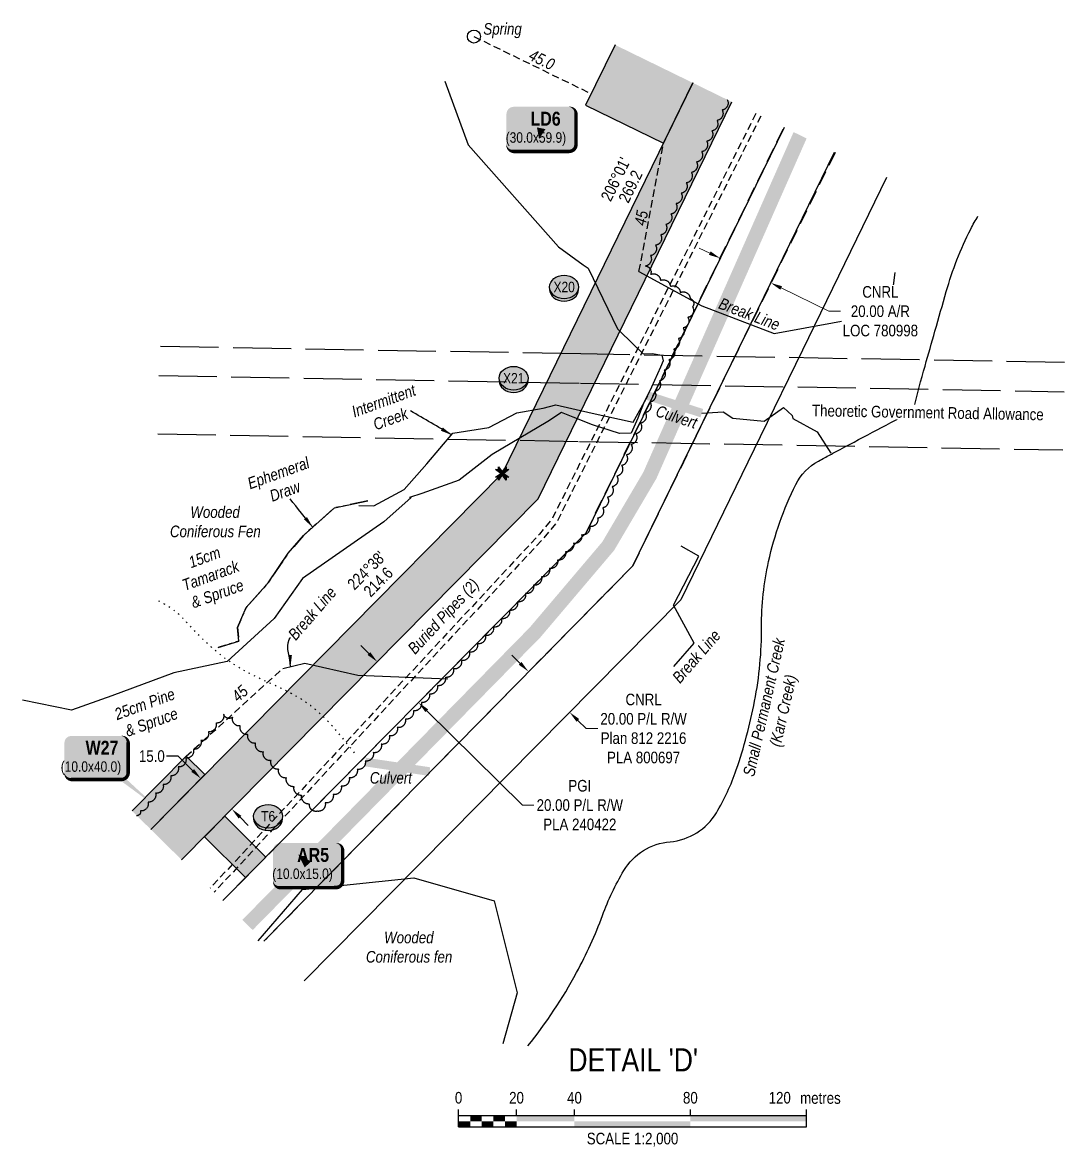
# Model space of a CAD drawing. Extents: x 406232 to 435383, y 6039561 to 6052989.
# Drawn here: x 430633 to 431531, y 6044387 to 6045356 of the extents above; entities that cross this region are included whole.
import ezdxf
from ezdxf.enums import TextEntityAlignment as Align

# ---------------------------------------------------------------- set-up
doc = ezdxf.new("R2010")
doc.units = 0
doc.header["$LTSCALE"] = 5
doc.header["$PDSIZE"] = 0.5
for name, pattern in [('0', [1, 1, 0]), ('foc-ACCESSROAD', [3.75, 2.5, -1.25]), ('foc-TIELINE', [1.875, 1.25, -0.625]), ('foc-TOPO', [1, 0.2, -0.8]), ('foc-TOPO-ephemeral', [6.25, 3.125, -0.625, 0.625, -0.625, 0.625, -0.625]), ('foc-UNSURVEYED', [12.5, 10, -2.5]), ('UG_PIPE', [1.875, 1.25, -0.625])]:
    doc.linetypes.add(name, pattern=pattern)
doc.layers.get('Defpoints').update_dxf_attribs({"color": 9})
for name, color, linetype, lineweight in [('AS-GENERAL', 48, 'Continuous', 18), ('F-AR-T', 190, 'Continuous', 9), ('F-RW-T', 190, 'Continuous', 9), ('T-TIE-T', 201, 'Continuous', 18)]:
    doc.layers.add(name, color=color, linetype=linetype, lineweight=lineweight)
for name, color, linetype in [('AS-PIPE-UG', 44, 'UG_PIPE'), ('AS-PIPE-UG-T', 44, 'Continuous'), ('AS-ROADS', 254, 'Continuous'), ('DETAIL-T', 7, 'Continuous'), ('F-AR', 190, 'foc-ACCESSROAD'), ('F-RW', 190, 'Continuous'), ('L-BD', 7, 'Continuous'), ('L-MON', 1, 'Continuous'), ('L-ROAD-T', 7, 'Continuous'), ('L-USEC', 7, 'foc-UNSURVEYED'), ('P-BUFFER-H 100m', 191, 'Continuous'), ('P-CROSSINGS', 250, 'Continuous'), ('P-PROPOSED', 10, 'Continuous'), ('P-PROPOSED-H', 21, 'Continuous'), ('P-TEMP-BLOCKS', 250, 'Continuous'), ('P-TEMP-H', 41, 'Continuous'), ('P-TEMP_LOG DECK', 46, 'Continuous'), ('P-TEMP_WORKSPACE', 46, 'Continuous'), ('P-TXT', 4, 'Continuous'), ('P-WORKAREA', 113, 'Continuous'), ('P-WORKAREA-H', 111, 'Continuous'), ('T-BUSH', 110, '0'), ('T-BUSH-T', 110, 'Continuous'), ('T-CREEK', 160, 'Continuous'), ('T-DRAW', 143, 'foc-TOPO-ephemeral'), ('T-SLOPE', 48, 'Continuous'), ('T-TIE', 201, 'foc-TIELINE'), ('T-VEGETATION-CHANGE', 104, 'foc-TOPO'), ('T-WATER', 160, 'Continuous'), ('T-WATER-T', 170, 'Continuous'), ('WETLAND', 143, 'Continuous'), ('WETLAND-T', 146, 'Continuous')]:
    doc.layers.add(name, color=color, linetype=linetype)
doc.styles.add('80', font='ARIALN.TTF', dxfattribs={"height": 10})
doc.styles.add('80CG', font='ARIALN.TTF', dxfattribs={"height": 10})
doc.styles.add('80L', font='ARIALN.TTF', dxfattribs={"height": 10})
doc.styles.add('80LS', font='ARIALNI.TTF', dxfattribs={"height": 10})
doc.styles.add('BOLD', font='ARIALNB.TTF')
doc.styles.add('Crossing', font='ARIALN.TTF', dxfattribs={"height": 10})
doc.styles.add('foc-LtypeFont', font='ARIALN.TTF', dxfattribs={"height": 7.349999999999999})
doc.linetypes.add('foc-TOPO-flowdirection-NOLINE', pattern='A,0,[">",foc-LtypeFont,S=0.3,R=0,X=0,Y=-0.945],-20,[">",foc-LtypeFont,S=0.3,R=0,X=0,Y=-0.945],0', length=20)
doc.dimstyles.new('Compass 5 000', dxfattribs={"dimscale": 5, "dimtxt": 9, "dimasz": 2, "dimexe": 0.2, "dimexo": 0.0625, "dimgap": 0.5, "dimtad": 0, "dimtih": 1, "dimtoh": 1, "dimzin": 0, "dimdsep": 46, "dimtxsty": '80CG', "dimcen": 0.1, "dimse1": 1, "dimse2": 1, "dimclrd": 256, "dimclrt": 256, "dimaunit": 1, "dimadec": 4, "dimazin": 0, "dimtfac": 0.06, "dimtofl": 0, "dimtmove": 0, "dimatfit": 1, "dimfxl": 0.2, "dimtolj": 1, "dimtzin": 0, "dimlwd": -1, "dimarcsym": 0})

# ---------------------------------------------------------------- blocks, each defined once
blk = doc.blocks.new('*D574')
at = {"layer": 'Defpoints', "color": 0, "transparency": 16777216}
for p in [(430985.9748869627, 6044852.702265739), (431021.542876373, 6044817.565281069), (430938.503186862, 6044804.648258196)]:
    blk.add_point(p, dxfattribs=at)
at = {"layer": 'F-RW-T', "transparency": 16777216}
for p, q in [((430931.3891472733, 6044811.676091485), (430924.2751076845, 6044818.703924773)), ((430981.1852158606, 6044762.483440237), (431063.6717186198, 6044680.996490002)), ((431063.6717186198, 6044680.996490002), (431073.6717186198, 6044680.996490002))]:
    blk.add_line(p, q, dxfattribs=at)
for points in [[(430932.5604528217, 6044812.86176475), (430930.2178417249, 6044810.49041822), (430938.503186862, 6044804.648258196)], [(430982.356521409, 6044763.669113502), (430980.0139103122, 6044761.297766972), (430974.0711762719, 6044769.511273525)]]:
    blk.add_solid(points, dxfattribs=at)
at = {"layer": 'F-RW-T', "transparency": 16777216, "insert": (431113.2112820577, 6044680.996490002), "char_height": 10, "attachment_point": 5, "style": '80CG', "bg_fill": 3, "box_fill_scale": 1.1, "bg_fill_color": 256, "bg_fill_true_color": 13158600, "bg_fill_transparency": 0}
blk.add_mtext('\\A1;PGI\\P20.00 P/L R/W\\PPLA 240422', dxfattribs=at)
blk = doc.blocks.new('*D573')
at = {"layer": 'Defpoints', "color": 0, "transparency": 16777216}
for p in [(431075.7950012917, 6044803.238936667), (431111.3503604392, 6044768.114695778), (431104.4408834036, 6044761.120411167)]:
    blk.add_point(p, dxfattribs=at)
at = {"layer": 'F-RW-T', "transparency": 16777216}
for p, q in [((431061.7714579999, 6044803.27245835), (431054.6573917451, 6044810.300264645)), ((431111.5549496589, 6044754.092604872), (431118.6690159142, 6044747.064798577)), ((431118.6690159142, 6044747.064798577), (431128.6690159147, 6044747.064798577))]:
    blk.add_line(p, q, dxfattribs=at)
for points in [[(431062.9427590491, 6044804.458136059), (431060.6001569508, 6044802.086780641), (431068.8855242552, 6044796.244652055)], [(431112.7262507081, 6044755.278282581), (431110.3836486097, 6044752.906927163), (431104.4408834036, 6044761.120411167)]]:
    blk.add_solid(points, dxfattribs=at)
at = {"layer": 'F-RW-T', "transparency": 16777216, "insert": (431168.2085793526, 6044747.064798577), "char_height": 10, "attachment_point": 5, "style": '80CG', "bg_fill": 3, "box_fill_scale": 1.1, "bg_fill_color": 256, "bg_fill_true_color": 13158600, "bg_fill_transparency": 0}
blk.add_mtext('\\A1;CNRL\\P20.00 P/L R/W\\PPlan 812 2216\\PPLA 800697', dxfattribs=at)
blk = doc.blocks.new('*D575')
at = {"layer": 'Defpoints', "color": 0, "transparency": 16777216}
for p in [(430786.4008049648, 6044703.939371939), (430774.4203144503, 6044691.806813184), (430801.0913376175, 6044665.470081871)]:
    blk.add_point(p, dxfattribs=at)
at = {"layer": 'P-TXT', "transparency": 16777216}
for p, q in [((430766.8475769432, 6044723.247521816), (430756.8475769437, 6044723.247521817)), ((430779.2852851665, 6044710.965706546), (430766.8475769432, 6044723.247521816)), ((430820.1873479299, 6044670.57630602), (430827.3028677278, 6044663.549971413))]:
    blk.add_line(p, q, dxfattribs=at)
for points in [[(430780.4563409341, 6044712.151626512), (430778.1142293983, 6044709.779786579), (430786.4008049648, 6044703.939371939)], [(430821.3584036976, 6044671.762225986), (430819.0162921618, 6044669.390386053), (430813.0718281316, 6044677.602640627)]]:
    blk.add_solid(points, dxfattribs=at)
at = {"layer": 'P-TXT', "transparency": 16777216, "insert": (430744.0951894945, 6044723.247521817), "char_height": 10, "attachment_point": 5, "style": '80CG'}
blk.add_mtext('\\A1;15.0', dxfattribs=at)
blk = doc.blocks.new('TEMP')
h = blk.add_hatch(color=255)
h.dxf.hatch_style = 1
h.paths.add_polyline_path([(-5.274161e-10, 0.2514284397220763), (-0.6656854269836912, 1.152061669657268), (-0.6656854269836914, 0.6656854303339061), (-1.152061663105632, 0.6656854303339061), (-0.2514284404497629, 5.273253e-10), (-1.152061661774314, -0.665685419564579), (-0.6656854224511335, -0.6656854195645793), (-0.6656854224511335, -1.152061655686338), (-5.273251e-10, -0.2514284436956587), (0.6656854183820542, -1.152061663420681), (0.6656854183820542, -0.6656854208922597), (1.152061656810019, -0.6656854053035205), (0.2514284429676993, 5.273253e-10), (1.152061671303363, 0.6656854258011663), (0.6656854287749412, 0.6656854258011663), (0.6656854131859291, 1.15206166422904)])
h.paths.add_polyline_path([(0.5656854229146121, 0.8485281473411305), (0.5656854319800914, 0.5656854258011663), (0.8485281444547581, 0.5656854258011663), (0.0831890339399251, 0), (0.8485281399220186, -0.5656854150320215), (0.5656854183820542, -0.5656854240973189), (0.5656854183820542, -0.8485281365719859), (0, -0.08318903609469999), (-0.5656854224511337, -0.8485281320390644), (-0.5656854224511337, -0.5656854195645792), (-0.8485281349258001, -0.5656854195645794), (-0.0831890328488955, 0), (-0.8485281394583584, 0.5656854303339058), (-0.5656854269836913, 0.5656854303339061), (-0.5656854269836913, 0.8485281428085727), (0, 0.0831890306941206)], flags=16)
h = blk.add_hatch(color=1)
h.dxf.hatch_style = 1
h.paths.add_polyline_path([(0, 0.0831890306941205), (-0.5656854269836911, 0.8485281428085727), (-0.5656854269836912, 0.5656854303339061), (-0.8485281394583578, 0.5656854303339061), (-0.0831890328488953, -1e-16), (-0.8485281349258001, -0.5656854195645793), (-0.5656854224511337, -0.5656854195645793), (-0.5656854224511337, -0.848528132039064), (0, -0.08318903609469999), (0.5656854183820542, -0.8485281365719856), (0.5656854183820542, -0.5656854240973191), (0.8485281399220184, -0.5656854150320213), (0.0831890339399251, -1e-16), (0.8485281444547581, 0.5656854258011663), (0.5656854319800914, 0.5656854258011663), (0.5656854229146121, 0.8485281473411308)])
at = {"color": 1}
for p, q in [((-0.0831890328488953, 0), (0.0831890339399252, 0)), ((0, 0.0831890306941205), (0, -0.08318903609469999))]:
    blk.add_line(p, q, dxfattribs=at)
at = {"color": 255, "flags": 128}
blk.add_lwpolyline([(-0.251428440449763, 5.27325e-10), (-1.152061663105632, 0.6656854303339061), (-0.6656854269836914, 0.6656854303339061), (-0.6656854269836914, 1.152061669657268), (-5.274159999999999e-10, 0.2514284397220763), (0.6656854131859291, 1.15206166422904), (0.6656854287749412, 0.6656854258011663), (1.152061671303363, 0.6656854258011663), (0.2514284429676991, 5.27325e-10), (1.152061656810019, -0.6656854053035204), (0.6656854183820542, -0.6656854208922596), (0.6656854183820542, -1.152061663420681), (-5.27325e-10, -0.2514284436956586), (-0.6656854224511335, -1.152061655686338), (-0.6656854224511335, -0.6656854195645793), (-1.152061661774314, -0.6656854195645793)], close=True, dxfattribs=at)
at = {"color": 1, "flags": 128}
blk.add_lwpolyline([(-0.0831890328488953, 0), (-0.8485281394583578, 0.5656854303339061), (-0.5656854269836913, 0.5656854303339061), (-0.5656854269836913, 0.8485281428085727), (0, 0.0831890306941205), (0.5656854229146121, 0.8485281473411305), (0.5656854319800914, 0.5656854258011663), (0.8485281444547581, 0.5656854258011663), (0.0831890339399252, 0), (0.8485281399220184, -0.5656854150320214), (0.5656854183820542, -0.5656854240973189), (0.5656854183820542, -0.8485281365719856), (0, -0.08318903609469999), (-0.5656854224511335, -0.848528132039064), (-0.5656854224511335, -0.5656854195645792), (-0.8485281349258001, -0.5656854195645792)], close=True, dxfattribs=at)
blk = doc.blocks.new('*D576')
at = {"layer": 'Defpoints', "color": 0, "transparency": 16777216}
for p in [(431249.5448304645, 6045184.004450556), (431293.19040319, 6045162.719800327), (431277.9224241413, 6045131.41180688)]:
    blk.add_point(p, dxfattribs=at)
at = {"layer": 'F-AR-T', "transparency": 16777216}
for p, q in [((431225.2886904327, 6045157.079716414), (431216.300529449, 6045161.462975719)), ((431286.910585125, 6045127.028547575), (431328.1360497777, 6045106.924112212)), ((431328.1360497777, 6045106.924112212), (431338.1360497773, 6045106.924112212))]:
    blk.add_line(p, q, dxfattribs=at)
for points in [[(431226.0192336498, 6045158.577743245), (431224.5581472151, 6045155.581689583), (431234.2768514163, 6045152.69645711)], [(431287.6411283421, 6045128.526574406), (431286.1800419074, 6045125.530520744), (431277.9224241413, 6045131.41180688)]]:
    blk.add_solid(points, dxfattribs=at)
at = {"layer": 'F-AR-T', "transparency": 16777216, "insert": (431372.4505108963, 6045106.924112211), "char_height": 10, "attachment_point": 5, "style": '80CG', "bg_fill": 3, "box_fill_scale": 1.1, "bg_fill_color": 256, "bg_fill_true_color": 13158600, "bg_fill_transparency": 0}
blk.add_mtext('\\A1;CNRL\\P20.00 A/R\\PLOC 780998', dxfattribs=at)
blk = doc.blocks.new('*U379')
at = {"color": 0}
for p, q in [((-150.0000000000342, 0), (-150.0000000000342, 15.00000000000273)), ((-150.0000000000342, 10.00000000000182), (150.2392182250246, 10.00000000000159)), ((-100.0000000000232, 10.00000000000182), (-100.0000000000232, 15.00000000000273)), ((-50.00000000001134, 10.00000000000182), (-50.00000000001134, 15.00000000000273)), ((50.00000000001134, 10.00000000000182), (50.00000000001134, 15.00000000000273)), ((150.2392182250246, -2.274e-13), (150.2392182250246, 15.0000000000025)), ((-150.0000000000342, 0), (150.2392182250246, -2.274e-13))]:
    blk.add_line(p, q, dxfattribs=at)
for points in [[(-140.0000000000342, 10.00000000000091), (-130.0000000000232, 10.00000000000091), (-140.0000000000342, 5), (-130.0000000000232, 5)], [(-120.0000000000342, 10.00000000000091), (-110.0000000000233, 10.00000000000091), (-120.0000000000342, 5), (-110.0000000000233, 5)], [(-100.0000000000232, 10.00000000000182), (-50.00000000001134, 10.00000000000182), (-100.0000000000232, 5.000000000000909), (-50.00000000001134, 5.000000000000909)], [(50.00000000001134, 10.00000000000182), (150.2392182250246, 10.00000000000159), (50.00000000001134, 5.000000000000909), (150.2392182250246, 5.000000000000682)], [(-150.0000000000342, 5.000000000000909), (-140.0000000000233, 5.000000000000909), (-150.0000000000342, 0), (-140.0000000000233, 0)], [(-130.0000000000342, 5.000000000000909), (-120.0000000000233, 5.000000000000909), (-130.0000000000342, 0), (-120.0000000000233, 0)], [(-110.0000000000342, 5.000000000000909), (-100.0000000000232, 5.000000000000909), (-110.0000000000342, 0), (-100.0000000000232, 0)], [(-50.00000000001134, 5.000000000000909), (50.00000000001134, 5.000000000000909), (-50.00000000001134, 0), (50.00000000001134, 0)]]:
    blk.add_solid(points, dxfattribs=at)
at = {"color": 0, "style": '80'}
blk.add_text('metres', height=10.00000000000227, dxfattribs=at).set_placement((162.2392182250246, 20.0000000000025), align=Align.CENTER)
for s, insert, char_height, attachment_point in [('0', (-150.0000000000342, 30.21145975443656), 10, 2), ('20', (-100.0000000000232, 30.21145975443656), 10, 2), ('40', (-50.00000000001134, 30.21145975443656), 10, 2), ('80', (50.00000000001134, 30.21145975443656), 10, 2), ('120', (136.6959500629242, 30.21828103683765), 10, 3), ('SCALE 1:2,000', (0.1196091124951968, -5.000000000000114), 10.00000000000227, 2)]:
    blk.add_mtext(s, dxfattribs=dict(at, insert=insert, char_height=char_height, attachment_point=attachment_point))
blk = doc.blocks.new('*U536')
h = blk.add_hatch(color=191)
edge = h.paths.add_edge_path()
edge.add_line((-23.99999999999998, -20), (23.99999999999998, -20))
edge.add_arc((23.99999999999998, -14), 6, 270, 360)
edge.add_line((29.99999999999998, -14), (29.99999999999998, 12.5))
edge.add_arc((23.99999999999998, 12.5), 6, 0, 90)
edge.add_line((23.99999999999998, 18.5), (-23.99999999999998, 18.5))
edge.add_arc((-23.99999999999998, 12.5), 6, 90, 180)
edge.add_line((-29.99999999999998, 12.5), (-29.99999999999998, -14))
edge.add_arc((-23.99999999999998, -14), 6, 180, 270)
at = {"color": 250, "flags": 128}
blk.add_lwpolyline([(-23.99999999999998, -20, 3, 3, 0), (23.99999999999998, -20, 3, 3, 0.414213562373095), (29.99999999999998, -14, 3, 3, 0), (29.99999999999998, 12.5, 3, 0, 0.414213562373095), (23.99999999999998, 18.5, 0, 0, 0), (-23.99999999999998, 18.5, 0, 0, 0.414213562373095), (-29.99999999999998, 12.5, 0, 0, 0), (-29.99999999999998, -14, 0, 3, 0.414213562373095)], format="xyseb", close=True, dxfattribs=at)
at = {"flags": 128}
blk.add_lwpolyline([(-1.823643139789645, -9.321823147939796, 0, 7.5, 0), (-3.398394867633905e-15, 0, 0, 0, 0)], format="xyseb", dxfattribs=at)
at = {"color": 250}
for tag, p, height, style in [('TEMP_AREA_W1_001', (-9.212824010914055, 2.244292974654144), 12, 'BOLD'), ('ENTER_TEXT_001', (-30.65893587994544, -12.47010782646594), 9, '80')]:
    blk.add_attdef(tag, p, '', height=height, dxfattribs=dict(at, style=style))
blk = doc.blocks.new('xing2')
h = blk.add_hatch(color=50)
h.dxf.hatch_style = 1
edge = h.paths.add_edge_path()
edge.add_ellipse((0, 0), major_axis=(-12.5, 0), ratio=0.8162973455633619, start_angle=0, end_angle=360)
h = blk.add_hatch(color=250)
h.dxf.hatch_style = 1
edge = h.paths.add_edge_path()
edge.add_ellipse((0, -2.047489049626165), major_axis=(-12.5, 0), ratio=0.8162973455633619, start_angle=0, end_angle=180)
edge.add_line((12.5, -2.047489049626165), (12.5, 0))
edge.add_ellipse((0, 0), major_axis=(-12.5, 0), ratio=0.8162973455633619, start_angle=0, end_angle=180, ccw=False)
edge.add_line((-12.5, 0), (-12.5, -2.047489049626165))
at = {"color": 250}
blk.add_ellipse((0, 0), major_axis=(-12.5, 0), ratio=0.8162973455633619, dxfattribs=at)
blk.add_ellipse((0, -2.047489049626165), major_axis=(-12.5, 0), ratio=0.8162973455633619, start_param=0, end_param=3.141592653589793, dxfattribs=at)
at = {"color": 250, "style": 'Crossing'}
blk.add_attdef('CROSSING', text='', height=9, dxfattribs=at).set_placement((0.08916442567715421, 0.0199513138486509), align=Align.MIDDLE_CENTER)
at = {"color": 250, "style": 'Crossing', "flags": 1}
for tag, p in [('OWNER', (0.08916442567715421, -12.49201765665748)), ('DESCRIPTION', (0.08916442567715421, -25.770021277247)), ('LOCATION', (0.08916442567715421, -39.30337514164421)), ('DWG_REF', (0.08916442567715421, -52.83672900604233))]:
    blk.add_attdef(tag, text='', height=9, dxfattribs=at).set_placement(p, align=Align.MIDDLE_CENTER)
blk = doc.blocks.new('xing3')
h = blk.add_hatch(color=250)
h.dxf.hatch_style = 1
edge = h.paths.add_edge_path()
edge.add_ellipse((0, -2.047489049626165), major_axis=(-12.5, 0), ratio=0.8162973455633619, start_angle=0, end_angle=180)
edge.add_line((12.5, -2.047489049626165), (12.5, 0))
edge.add_ellipse((0, 0), major_axis=(-12.5, 0), ratio=0.8162973455633619, start_angle=0, end_angle=180, ccw=False)
edge.add_line((-12.5, 0), (-12.5, -2.047489049626165))
at = {"layer": 'P-BUFFER-H 100m'}
h = blk.add_hatch(color=256, dxfattribs=at)
h.dxf.hatch_style = 1
edge = h.paths.add_edge_path()
edge.add_ellipse((0, 0), major_axis=(-12.5, 0), ratio=0.8162973455633619, start_angle=0, end_angle=360)
at = {"color": 250}
blk.add_ellipse((0, 0), major_axis=(-12.5, 0), ratio=0.8162973455633619, dxfattribs=at)
blk.add_ellipse((0, -2.047489049626165), major_axis=(-12.5, 0), ratio=0.8162973455633619, start_param=0, end_param=3.141592653589793, dxfattribs=at)
at = {"color": 250, "style": 'Crossing'}
blk.add_attdef('CROSSING', text='', height=9, dxfattribs=at).set_placement((0.08916442567715421, 0.0199513138486509), align=Align.MIDDLE_CENTER)
at = {"color": 250, "style": 'Crossing', "flags": 1}
for tag, p in [('OWNER', (0.08916442567715421, -12.49201765665748)), ('DESCRIPTION', (0.08916442567715421, -25.770021277247)), ('LOCATION', (0.08916442567715421, -39.30337514164421)), ('DWG_REF', (0.08916442567715421, -52.83672900604233))]:
    blk.add_attdef(tag, text='', height=9, dxfattribs=at).set_placement(p, align=Align.MIDDLE_CENTER)
blk = doc.blocks.new('*U607')
h = blk.add_hatch(color=111)
edge = h.paths.add_edge_path()
edge.add_line((-23.99999999999998, -20), (23.99999999999998, -20))
edge.add_arc((23.99999999999998, -14), 6, 270, 360)
edge.add_line((29.99999999999998, -14), (29.99999999999998, 12.5))
edge.add_arc((23.99999999999998, 12.5), 6, 0, 90)
edge.add_line((23.99999999999998, 18.5), (-23.99999999999998, 18.5))
edge.add_arc((-23.99999999999998, 12.5), 6, 90, 180)
edge.add_line((-29.99999999999998, 12.5), (-29.99999999999998, -14))
edge.add_arc((-23.99999999999998, -14), 6, 180, 270)
at = {"color": 250, "flags": 128}
blk.add_lwpolyline([(-23.99999999999998, -20, 3, 3, 0), (23.99999999999998, -20, 3, 3, 0.414213562373095), (29.99999999999998, -14, 3, 3, 0), (29.99999999999998, 12.5, 3, 0, 0.414213562373095), (23.99999999999998, 18.5, 0, 0, 0), (-23.99999999999998, 18.5, 0, 0, 0.414213562373095), (-29.99999999999998, 12.5, 0, 0, 0), (-29.99999999999998, -14, 0, 3, 0.414213562373095)], format="xyseb", close=True, dxfattribs=at)
at = {"flags": 128}
blk.add_lwpolyline([(-8.377104124912258, 8.773261924962128, 0, 7.5, 0), (-3.398394867633904e-15, -1.97215226305253e-31, 0, 0, 0)], format="xyseb", dxfattribs=at)
at = {"color": 250}
for tag, p, height, style in [('TEMP_AREA_W1_001', (-9.212824010914055, 2.244292974654144), 12, 'BOLD'), ('ENTER_TEXT_001', (-30.65893587994544, -12.47010782646594), 9, '80')]:
    blk.add_attdef(tag, p, '', height=height, dxfattribs=dict(at, style=style))
blk = doc.blocks.new('*U1028')
h = blk.add_hatch(color=191)
edge = h.paths.add_edge_path()
edge.add_line((-21.49999999999998, -19.14915521729633), (21.49999999999998, -19.14915521729633))
edge.add_arc((21.49999999999998, -13.14915521729633), 6, 270, 360)
edge.add_line((27.49999999999998, -13.14915521729633), (27.49999999999998, 12.5))
edge.add_arc((21.49999999999998, 12.5), 6, 0, 90)
edge.add_line((21.49999999999998, 18.5), (-21.49999999999998, 18.5))
edge.add_arc((-21.49999999999998, 12.5), 6, 90, 180)
edge.add_line((-27.49999999999998, 12.5), (-27.49999999999998, -13.14915521729633))
edge.add_arc((-21.49999999999998, -13.14915521729633), 6, 180, 270)
at = {"color": 250, "flags": 128}
blk.add_lwpolyline([(-21.49999999999998, -19.14915521729633, 3, 3, 0), (21.49999999999998, -19.14915521729633, 3, 3, 0.414213562373095), (27.49999999999998, -13.14915521729633, 3, 3, 0), (27.49999999999998, 12.5, 3, 0, 0.414213562373095), (21.49999999999998, 18.5, 0, 0, 0), (-21.49999999999998, 18.5, 0, 0, 0.414213562373095), (-27.49999999999998, 12.5, 0, 0, 0), (-27.49999999999998, -13.14915521729633, 0, 3, 0.414213562373095)], format="xyseb", close=True, dxfattribs=at)
at = {"flags": 128}
blk.add_lwpolyline([(52.29815469492784, -43.20008055797814, 0, 7.5, 0), (-3.398394867633905e-15, 0, 0, 0, 0)], format="xyseb", dxfattribs=at)
at = {"color": 250}
for tag, p, height, style in [('TEMP_AREA_W1_001', (-9.212824010914055, 2.244292974654144), 12, 'BOLD'), ('ENTER_TEXT_001', (-30.65893587994544, -12.47010782646594), 9, '80')]:
    blk.add_attdef(tag, p, '', height=height, dxfattribs=dict(at, style=style))

msp = doc.modelspace()

# ---------------------------------------------------------------- hatches: boundary and pattern name
at = {"layer": 'P-PROPOSED-H'}
h = msp.add_hatch(color=256, dxfattribs=at)
h.dxf.hatch_style = 1
h.paths.add_polyline_path([(430743.1409069101, 6044660.130376413), (430769.8119300818, 6044633.793645135), (431077.3103177004, 6044945.195106665), (431244.448226224, 6045287.461631209), (431210.7667188119, 6045303.90921314), (431046.3238521199, 6044967.161619696)])
at = {"layer": 'P-TEMP-H'}
h = msp.add_hatch(color=256, dxfattribs=at)
h.dxf.hatch_style = 1
h.paths.add_polyline_path([(431210.7667188112, 6045303.909213119), (431143.6282473739, 6045336.694726433), (431118.184494325, 6045284.590778222), (431185.3229657636, 6045251.80526493)])
h = msp.add_hatch(color=256, dxfattribs=at)
h.dxf.hatch_style = 1
h.paths.add_polyline_path([(430727.0938978855, 6044675.976253901), (430743.1409069136, 6044660.130376443), (430789.7560873851, 6044707.337242905), (430773.7090783569, 6044723.183120373)])
at = {"layer": 'P-WORKAREA-H'}
h = msp.add_hatch(color=256, dxfattribs=at)
h.dxf.hatch_style = 1
h.paths.add_polyline_path([(430806.9432251911, 6044671.396247407), (430842.5044485361, 6044636.280744733), (430824.9466276648, 6044618.500062663), (430789.3854043166, 6044653.615565242)])

# ---------------------------------------------------------------- linework, layer by layer
at = {"layer": 'AS-GENERAL', "const_width": 7.49999999999995, "flags": 128}
for points in [[(431218.4987728445, 6045019.070362478), (431172.0205652114, 6045034.040470685)], [(430928.2380652113, 6044718.192970715), (430983.6030652077, 6044709.962970654)]]:
    msp.add_lwpolyline(points, dxfattribs=at)
at = {"layer": 'AS-PIPE-UG', "flags": 128}
for points in [[(431265.0511936705, 6045277.400650503), (431102.6755652091, 6044954.665470681), (431089.2305652091, 6044927.680470625), (431078.3605652092, 6044914.632970668), (430794.4567596783, 6044609.457711301)], [(431269.3883075674, 6045275.28272168), (431106.9244173432, 6044952.372114218), (431093.1430868833, 6044924.712076801), (431081.6670580822, 6044910.937147121), (430797.9721236752, 6044605.986408483)]]:
    msp.add_lwpolyline(points, dxfattribs=at)
at = {"layer": 'AS-ROADS', "const_width": 12.49424649999993, "flags": 128}
msp.add_lwpolyline([(430826.6277882814, 6044577.68991106), (431074.595565206, 6044829.967970518), (431137.7080652026, 6044904.367970665), (431173.6355652027, 6044965.410470611), (431302.9605652009, 6045258.177970631), (431303.2397983771, 6045258.752132312)], dxfattribs=at)
at = {"layer": 'F-AR'}
for points in [[(430805.3731534235, 6044598.678142508), (431118.6254414498, 6044915.906538649), (431118.6254414498, 6044915.906538649), (431289.3567248443, 6045265.531608824)], [(431333.5357840508, 6045243.957791265), (431250.0862770478, 6045074.331959703), (431213.6230720127, 6044999.565839591), (431158.8872857874, 6044887.350505351), (430840.7888941355, 6044563.706299021)]]:
    msp.add_lwpolyline(points, dxfattribs=at)
at = {"layer": 'F-RW'}
for points in [[(430769.8119301067, 6044633.793645107), (431077.3103176946, 6044945.195106653), (431244.4482262339, 6045287.461631203)], [(431289.3567248443, 6045265.531608824), (431118.6254414498, 6044915.906538649), (430805.3731534235, 6044598.678142508)], [(430840.7888941364, 6044563.706299019), (431158.8872857874, 6044887.350505351), (431213.6230720127, 6044999.565839591), (431250.0862770478, 6045074.331959703), (431332.9477869729, 6045244.244926013)], [(431377.8610593082, 6045222.312572497), (431305.2164009167, 6045073.34924484), (431268.7535685463, 6044998.583451355), (431200.2203548725, 6044858.075488669), (430875.5303901411, 6044529.400249387)]]:
    msp.add_lwpolyline(points, dxfattribs=at)
at = {"layer": 'L-USEC'}
for p, q in [((431114.1411556221, 6045070.137849334), (430750.5637338803, 6045076.617692008)), ((431531.2819752608, 6045062.704220667), (431114.1411556221, 6045070.137849334)), ((430750.1158693337, 6045051.488465189), (431113.743847437, 6045045.008549122)), ((431113.7439679889, 6045045.008546916), (431530.8341063893, 6045037.574924774)), ((430749.220084724, 6045001.226896516), (431112.8481771863, 6044994.746978408)), ((431112.8481771863, 6044994.746978408), (431529.9383155933, 6044987.313356265))]:
    msp.add_line(p, q, dxfattribs=at)
at = {"layer": 'P-TEMP_LOG DECK', "flags": 128}
msp.add_lwpolyline([(431143.6282473737, 6045336.694726434), (431118.184494325, 6045284.590778222), (431185.3229657636, 6045251.80526493), (431210.7667188113, 6045303.909213119)], dxfattribs=at)
at = {"layer": 'P-TEMP_WORKSPACE', "flags": 128}
msp.add_lwpolyline([(430743.1409069148, 6044660.130376444), (430789.7560873851, 6044707.337242905), (430773.7090783569, 6044723.183120373), (430727.0938978854, 6044675.9762539)], dxfattribs=at)
at = {"layer": 'P-WORKAREA', "flags": 128}
msp.add_lwpolyline([(430806.9432251911, 6044671.396247407), (430842.5044485361, 6044636.280744733), (430824.9466276648, 6044618.500062663), (430789.3854043166, 6044653.615565242)], close=True, dxfattribs=at)
at = {"layer": 'T-BUSH', "flags": 128}
msp.add_lwpolyline([(431240.3960945375, 6045289.450556078, -0.52056705), (431235.9827459583, 6045280.482216734, -0.52056705), (431231.5693973755, 6045271.51387736, -0.52056705), (431227.1560487963, 6045262.545537986, -0.52056705), (431222.7427002135, 6045253.577198612, -0.52056705), (431218.3293516324, 6045244.608859208, -0.52056705), (431213.9160030533, 6045235.640519835, -0.52056705), (431209.5026544704, 6045226.672180461, -0.52056705), (431205.0893058912, 6045217.703841116, -0.52056705), (431200.6759573083, 6045208.735501743, -0.52056705), (431196.2626087292, 6045199.767162369, -0.52056705), (431191.8492601463, 6045190.798822965, -0.52056705), (431187.4359115653, 6045181.830483591, -0.52056705), (431183.0225629861, 6045172.862144218, -0.52056705), (431178.6092144033, 6045163.893804873, -0.52056705), (431174.1958658241, 6045154.925465499, -0.52056705), (431169.7825172412, 6045145.957126125, -0.52056705), (431174.2634735095, 6045138.777628832, -0.52056705), (431182.8006329142, 6045133.579007301, -0.52056705), (431191.3377923206, 6045128.380385742, -0.52056705), (431199.8749517252, 6045123.181764152, -0.52056705), (431208.412111128, 6045117.983142592, -0.52056705), (431210.5031500342, 6045110.778492364, -0.52056705), (431206.4234833489, 6045101.653522445, -0.52056705), (431202.3438166635, 6045092.528552467, -0.52056705), (431198.2641499783, 6045083.403582549, -0.52056705), (431194.184483293, 6045074.278612571, -0.52056705), (431190.1048166077, 6045065.153642652, -0.52056705), (431186.0251499224, 6045056.028672674, -0.52056705), (431181.9454832371, 6045046.903702755, -0.52056705), (431177.8658165518, 6045037.778732806, -0.52056705), (431173.7861498665, 6045028.653762829, -0.52056705), (431169.7064831812, 6045019.528792909, -0.52056705), (431165.626816496, 6045010.403822931, -0.52056705), (431161.5471498106, 6045001.278853012, -0.52056705), (431157.4674831253, 6044992.153883034, -0.52056705), (431153.3878164401, 6044983.028913115, -0.52056705), (431149.3081497548, 6044973.903943138, -0.52056705), (431145.2284830695, 6044964.778973219, -0.52056705), (431141.1488163842, 6044955.654003241, -0.52056705), (431137.0691496989, 6044946.529033292, -0.52056705), (431132.9894830136, 6044937.404063373, -0.52056705), (431128.5904927216, 6044928.493778327, -0.52056705), (431121.6800386806, 6044921.271979287, -0.52056705), (431114.7695846431, 6044914.050180218, -0.52056705), (431107.859130602, 6044906.82838112, -0.52056705), (431100.9486765628, 6044899.60658208, -0.52056705), (431094.0382225254, 6044892.384783011, -0.52056705), (431087.1277684844, 6044885.162983913, -0.52056705), (431080.2173144469, 6044877.941184873, -0.52056705), (431073.3068604059, 6044870.719385775, -0.52056705), (431066.3964063685, 6044863.497586705, -0.52056705), (431059.4859523274, 6044856.275787666, -0.52056705), (431052.5754982881, 6044849.053988568, -0.52056705), (431045.6650442508, 6044841.832189498, -0.52056705), (431038.7545902097, 6044834.610390458, -0.52056705), (431031.8441361723, 6044827.38859136, -0.52056705), (431024.9336821312, 6044820.16679232, -0.52056705), (431018.0232280938, 6044812.944993251, -0.52056705), (431011.1127740528, 6044805.723194152, -0.52056705), (431004.2023200135, 6044798.501395113, -0.52056705), (430997.2918659761, 6044791.279596044, -0.52056705), (430990.381411935, 6044784.057796945, -0.52056705), (430983.4709578977, 6044776.835997906, -0.52056705), (430976.5605038566, 6044769.614198836, -0.52056705), (430969.6500498192, 6044762.392399738, -0.52056705), (430962.7395957781, 6044755.170600698, -0.52056705), (430955.8291417389, 6044747.9488016, -0.52056705), (430948.9186876997, 6044740.72700253, -0.52056705), (430942.0082336604, 6044733.505203491, -0.52056705), (430935.097779623, 6044726.283404392, -0.52056705), (430928.1873255819, 6044719.061605323, -0.52056705), (430921.2768715445, 6044711.839806284, -0.52056705), (430914.3664175035, 6044704.618007185, -0.52056705), (430907.4559634661, 6044697.396208146, -0.52056705), (430900.545509425, 6044690.174409077, -0.52056705), (430893.6350553858, 6044682.952609978, -0.52056705), (430886.7246013483, 6044675.730810938, -0.52056705), (430880.068318949, 6044682.014746687, -0.52056705), (430873.4344837512, 6044689.491442945, -0.52056705), (430866.8006485518, 6044696.968139232, -0.52056705), (430860.1668133523, 6044704.444835548, -0.52056705), (430853.5329781527, 6044711.921531806, -0.52056705), (430846.8991429532, 6044719.398228093, -0.52056705), (430840.2653077537, 6044726.874924409, -0.52056705), (430833.6314725524, 6044734.351620687, -0.52056705), (430826.9976373528, 6044741.828316954, -0.52056705), (430820.3638021533, 6044749.30501327, -0.52056705), (430813.7299669538, 6044756.781709557, -0.52056705), (430805.9814859497, 6044759.431995365, -0.52056705), (430799.4647032365, 6044751.85305748, -0.52056705), (430792.9479205234, 6044744.274119568, -0.52056705), (430786.4311378121, 6044736.695181625, -0.52056705), (430779.9143550989, 6044729.116243741, -0.52056705), (430773.3975723857, 6044721.537305799, -0.52056705), (430766.8807896725, 6044713.958367915, -0.52056705), (430760.3640069594, 6044706.379429973, -0.52056705), (430753.8472242444, 6044698.800492088, -0.52056705), (430747.3304415313, 6044691.221554146, -0.52056705), (430740.8136588181, 6044683.642616262, -0.52056705), (430734.2968761049, 6044676.06367832, -0.52056705), (430730.7251842024, 6044671.90984472, -0.52056705)], format="xyb", dxfattribs=at)
at = {"layer": 'T-CREEK', "flags": 128}
msp.add_lwpolyline([(431068.4683660975, 6044473.40111492, 0.04396091870254107), (431110.47358976, 6044536.594067773, 0.03700003899698306), (431132.7985832838, 6044585.945947225, -0.04692400122295812), (431151.1848425528, 6044624.536071177, -0.2417180536118103), (431191.0819086567, 6044649.441205801, 0.2417613308021814), (431230.9706018531, 6044674.345634283, 0.05204249034463052), (431248.1680045709, 6044711.426461921, 0.03464166595421333), (431263.9903965025, 6044770.663780584, 0.04916259408146853), (431269.9944639881, 6044834.686466944, -0.05581180851100764), (431276.0348501313, 6044891.04584558, -0.06071347367792534), (431299.5570636758, 6044957.636507191, -0.1557350679457061), (431319.1125132117, 6044977.810890979, -4.221252686629603e-05), (431324.2626788349, 6044980.570529988, -2.262875099665492e-05), (431333.870717178, 6044985.717250162, -0.002863628942225229), (431397.3832837747, 6045019.26853263, 0.06187416511910793), (431400.1302052168, 6045021.163427432, 0.1513702890757985), (431401.2600319261, 6045023.036006237, -0.008523316171176375), (431411.0026985225, 6045059.738164125, -0.0001958511744749835), (431419.569384788, 6045089.880524267, -0.0001730181647208699), (431429.2917765471, 6045123.993574947, -0.04756136666418945), (431450.3361586711, 6045177.765224856, -0.02292914578281989), (431456.6557051023, 6045188.959257609)], format="xyb", dxfattribs=at)
at = {"layer": 'T-CREEK', "linetype": 'foc-TOPO-flowdirection-NOLINE', "flags": 128}
msp.add_lwpolyline([(431068.4683660975, 6044473.40111492, 0.04396091870254107), (431110.47358976, 6044536.594067773, 0.03700003899698306), (431132.7985832838, 6044585.945947225, -0.04692400122295812), (431151.1848425528, 6044624.536071177, -0.2417180536118103), (431191.0819086567, 6044649.441205801, 0.2417613308021814), (431230.9706018531, 6044674.345634283, 0.05204249034463052), (431248.1680045709, 6044711.426461921, 0.03464166595421333), (431263.9903965025, 6044770.663780584, 0.04916259408146853), (431269.9944639881, 6044834.686466944, -0.05581180851100764), (431276.0348501313, 6044891.04584558, -0.06071347367792534), (431299.5570636758, 6044957.636507191, -0.1557350679457061), (431319.1125132117, 6044977.810890979, -4.221252686629603e-05), (431324.2626788349, 6044980.570529988, -2.262875099665492e-05), (431333.870717178, 6044985.717250162, -0.002863628942225229), (431397.3832837747, 6045019.26853263, 0.06187416511910793), (431400.1302052168, 6045021.163427432, 0.1513702890757985), (431401.2600319261, 6045023.036006237, -0.008523316171176375), (431411.0026985225, 6045059.738164125, -0.0001958511744749835), (431419.569384788, 6045089.880524267, -0.0001730181647208699), (431429.2917765471, 6045123.993574947, -0.04756136666418945), (431450.3361586711, 6045177.765224856, -0.02292914578281989), (431456.6557051023, 6045188.959257609)], format="xyb", dxfattribs=at)
at = {"layer": 'T-CREEK', "flags": 128}
msp.add_lwpolyline([(430922.6430652076, 6044939.310470684), (430935.5230652096, 6044939.290470627), (430961.8605652114, 6044953.217970686), (430981.3080652096, 6044975.397970685), (431003.6780652131, 6045001.957970656), (431034.8405652094, 6045006.582970626), (431059.0255652093, 6045019.325470686), (431081.7055652094, 6045023.320470655), (431092.4755652134, 6045026.362970715), (431123.9180652113, 6045019.025470685), (431159.0980652082, 6045011.222970626), (431172.0205652114, 6045034.040470685)], dxfattribs=at)
at = {"layer": 'T-CREEK', "linetype": 'foc-TOPO-flowdirection-NOLINE', "flags": 128}
msp.add_lwpolyline([(430922.6430652076, 6044939.310470684), (430935.5230652096, 6044939.290470627), (430961.8605652114, 6044953.217970686), (430981.3080652096, 6044975.397970685), (431003.6780652131, 6045001.957970656), (431034.8405652094, 6045006.582970626), (431059.0255652093, 6045019.325470686), (431081.7055652094, 6045023.320470655), (431092.4755652134, 6045026.362970715), (431123.9180652113, 6045019.025470685), (431159.0980652082, 6045011.222970626), (431172.0205652114, 6045034.040470685)], dxfattribs=at)
at = {"layer": 'T-DRAW', "flags": 128}
msp.add_lwpolyline([(430930.4180652076, 6044943.432970626), (430901.6355652094, 6044937.365470654), (430874.7655652108, 6044913.607970647), (430861.7030652106, 6044898.270470656), (430844.5130652108, 6044872.815470676), (430825.3805652095, 6044851.382970625), (430818.0055652107, 6044834.272970675), (430819.1730652088, 6044822.570470676), (430801.1930652078, 6044817.012970655)], dxfattribs=at)
at = {"layer": 'T-DRAW', "linetype": 'foc-TOPO-flowdirection-NOLINE', "flags": 128}
msp.add_lwpolyline([(430801.1930652078, 6044817.012970655), (430819.1730652088, 6044822.570470676), (430818.0055652107, 6044834.272970675), (430825.3805652095, 6044851.382970625), (430844.5130652108, 6044872.815470676), (430861.7030652106, 6044898.270470656), (430874.7655652108, 6044913.607970647), (430901.6355652094, 6044937.365470654), (430930.4180652076, 6044943.432970626)], dxfattribs=at)
at = {"layer": 'T-SLOPE', "flags": 128}
for points in [[(431164.2555652077, 6045141.295470642), (431218.5080652086, 6045111.685470641), (431280.9505652077, 6045087.845470654), (431357.8030652077, 6045101.820470656), (431381.7955652086, 6045113.00297064), (431385.1005652086, 6045140.272970642)], [(431194.3605652078, 6044800.67297064), (431211.7805652086, 6044820.78547064), (431194.0055652087, 6044853.537970656), (431215.9605652087, 6044895.857970654), (431200.7730652079, 6044904.360470641)]]:
    msp.add_lwpolyline(points, dxfattribs=at)
at = {"layer": 'T-TIE'}
msp.add_line((431021.9519091831, 6045343.908497775), (431123.0441596785, 6045294.542444996), dxfattribs=at)
at = {"layer": 'T-TIE', "flags": 128}
for points in [[(431164.2555652077, 6045141.295470642), (431185.3229657636, 6045251.805264929)], [(430773.7090783569, 6044723.183120373), (430857.0030652086, 6044798.80297064)]]:
    msp.add_lwpolyline(points, dxfattribs=at)
at = {"layer": 'T-VEGETATION-CHANGE'}
msp.add_open_spline([(430918.9185326354, 6044726.163667984), (430906.3820749471, 6044741.995708357), (430880.4161610689, 6044774.787538877), (430823.035109429, 6044793.086458609), (430786.9600661248, 6044823.554843931), (430765.9784518884, 6044848.641240443), (430752.6477509157, 6044855.76105226), (430746.6807560437, 6044858.747731978)], degree=3, knots=[0, 0, 0, 0, 23.73431625359613, 49.15927825265695, 69.68241080086044, 79.88773958505747, 87.84697511036998, 87.84697511036998, 87.84697511036998, 87.84697511036998], dxfattribs=at)
at = {"layer": 'T-WATER'}
msp.add_circle((431021.9519091831, 6045343.908497775), 5.616578830403646, dxfattribs=at)
at = {"layer": 'WETLAND'}
msp.add_lwpolyline([(430835.7776077067, 6044563.839336478), (430874.0595651872, 6044608.35322018), (430969.9713151858, 6044618.275220209), (431039.4245651871, 6044598.431470184), (431059.2683151882, 6044519.056220178), (431046.7160117081, 6044475.123078955)], dxfattribs=at)

# ---------------------------------------------------------------- block references
at = {"layer": 'DETAIL-T', "xscale": 0.99954368, "yscale": 0.99954368, "zscale": 0.99954368}
msp.add_blockref('*U379', (431158.5875042764, 6044403.43908586), dxfattribs=at)
at = {"layer": 'L-MON', "xscale": 4.997718399999945, "yscale": 4.997718399999945, "zscale": 4.997718399999945}
msp.add_blockref('TEMP', (431046.3238521199, 6044967.161619696), dxfattribs=at)
at = {"layer": 'P-CROSSINGS', "xscale": 0.99954368, "yscale": 0.99954368, "zscale": 0.99954368}
for name, p, values in [('xing2', (431099.6409892953, 6045127.866463799), {'CROSSING': 'X20'}), ('xing2', (431056.1285791909, 6045049.184576693), {'CROSSING': 'X21'}), ('xing3', (430844.3549930953, 6044671.3881776), {'CROSSING': 'T6'})]:
    msp.add_blockref(name, p, dxfattribs=at).add_auto_attribs(values)
at = {"layer": 'P-TEMP-BLOCKS', "color": 6, "xscale": 0.99954368, "yscale": 0.99954368, "zscale": 0.99954368}
msp.add_blockref('*U536', (431079.9431978185, 6045264.779899644), dxfattribs=at).add_auto_attribs({'TEMP_AREA_W1_001': 'LD6', 'ENTER_TEXT_001': '(30.0x59.9)'})
at = {"layer": 'P-TEMP-BLOCKS'}
for name, p, values in [('*U1028', (430696.1746825543, 6044722.252210694), {'TEMP_AREA_W1_001': 'W27', 'ENTER_TEXT_001': '(10.0x40.0)'}), ('*U607', (430878.6499932171, 6044629.807049572), {'TEMP_AREA_W1_001': 'AR5', 'ENTER_TEXT_001': '(10.0x15.0)'})]:
    msp.add_blockref(name, p, dxfattribs=at).add_auto_attribs(values)

# ---------------------------------------------------------------- texts
at = {"layer": 'AS-GENERAL', "insert": (431180.4054870396, 6045026.376305022), "char_height": 9.995440000000025, "attachment_point": 1, "rotation": 342.14683381936453, "style": '80L'}
msp.add_mtext_dynamic_manual_height_columns('\\pi0.56829;{\\fArial Narrow|b0|i1|c0|p34;Culvert}', width=36.8092496702588, gutter_width=49.97754999999925, heights=[0], dxfattribs=at)
at = {"layer": 'AS-GENERAL', "insert": (430931.5641550464, 6044709.550263748), "char_height": 9.995440000000025, "attachment_point": 1, "style": '80L'}
msp.add_mtext_dynamic_manual_height_columns('\\pi0.56829;{\\fArial Narrow|b0|i1|c0|p34;Culvert}', width=36.8092496702588, gutter_width=49.97754999999925, heights=[0], dxfattribs=at)
at = {"layer": 'DETAIL-T', "color": 3, "insert": (431159.2575455412, 6044461.360373212), "char_height": 19.99087359999978, "width": 223.7558729327747, "attachment_point": 5, "style": '80CG'}
msp.add_mtext("DETAIL 'D'", dxfattribs=at)
at = {"layer": 'L-BD', "color": 5, "style": '80L'}
for s, rotation, p in [("206°01'", 63.97249999998874, (431144.0541362322, 6045220.816138159)), ('269.2', 63.97249999998874, (431156.8531090468, 6045214.566057)), ("224°38'", 45.36129999999513, (430929.2274021612, 6044883.487984788))]:
    msp.add_text(s, height=9.995436799999908, rotation=rotation, dxfattribs=at).set_placement(p, align=Align.MIDDLE)
msp.add_text('214.6', height=9.995436799999908, rotation=45.36129999999513, dxfattribs=at).set_placement((430932.8339383908, 6044859.789843678))
at = {"layer": 'T-BUSH-T', "char_height": 9.990817808772773, "attachment_point": 1, "rotation": 19.99999999999989, "style": '80L'}
for s, insert in [('\\pi21.13138;{\\fArial Narrow|b0|i1|c0|p34;15cm \\P\\pi9.15058;Tamarack \\P\\pi11.23597;& Spruce}', (430754.7786247779, 6044887.488832094)), ('\\pi7.62401;{\\fArial Narrow|b0|i1|c0|p34;25cm Pine \\P\\pi11.23597;& Spruce}', (430703.6445714823, 6044761.064862932))]:
    msp.add_mtext_dynamic_manual_height_columns(s, width=68.36428745850274, gutter_width=49.97754999999924, heights=[0], dxfattribs=dict(at, insert=insert))
at = {"layer": 'T-SLOPE', "char_height": 9.99543679999995, "attachment_point": 1, "style": '80L'}
for insert, rotation in [((431235.6927327825, 6045119.010612455), 339.1035813583093), ((430860.7052619016, 6044828.963546194), 49.103245501674536), ((431192.0955147537, 6044791.903334096), 49.103245501674536)]:
    msp.add_mtext_dynamic_manual_height_columns('{\\fArial Narrow|b0|i1|c0|p34;Break Line}', width=54.55667586977341, gutter_width=49.97718399999987, heights=[0], dxfattribs=dict(at, insert=insert, rotation=rotation))
at = {"layer": 'T-TIE-T', "style": '80LS'}
for s, height, rotation, p in [('45.0', 9.99543679999995, 333.9724999999909, (431080.5286093293, 6045323.952555947)), ('45', 9.995436799999888, 79.2067387760484, (431166.2024595778, 6045187.350336883)), ('45', 9.995436799999888, 42.23526706352379, (430819.9965962134, 6044777.258920734))]:
    msp.add_text(s, height=height, rotation=rotation, dxfattribs=at).set_placement(p, align=Align.MIDDLE)
at = {"layer": 'T-WATER', "insert": (431030.0503090263, 6045355.484245631), "char_height": 9.99543679999995, "attachment_point": 1, "style": '80L'}
msp.add_mtext_dynamic_manual_height_columns('{\\fArial Narrow|b0|i1|c0|p34;Spring}', width=10.04661066535373, gutter_width=49.97718399999987, heights=[0], dxfattribs=at)
at = {"layer": 'T-WATER-T', "attachment_point": 1, "style": '80L'}
for s, width, gutter_width, insert, char_height, rotation in [('\\pi0.32611;{\\fArial Narrow|b0|i1|c0|p34;Intermittent \\P\\pi13.86018;Creek}', 57.82939733225601, 49.97718399999953, (430915.1245242187, 6045024.488146996), 9.995436799999862, 19.999999999999986), ('\\pi0.32611;{\\fArial Narrow|b0|i1|c0|p34;Ephemeral \\P\\pi14.58632;Draw}', 55.95440066104183, 49.97718399999954, (430825.1743935422, 6044962.588381311), 9.995436799999862, 19.999999999999986), ('\\pi1.04344;{\\fArial Narrow|b0|i1|c0|p34;Small Permanent Creek\\P\\pi31.04327;(Karr Creek)}', 123.4293682254424, 49.97754999999923, (431253.5441493575, 6044706.318991778), 9.995397199999928, 77.22901964408976)]:
    msp.add_mtext_dynamic_manual_height_columns(s, width=width, gutter_width=gutter_width, heights=[0], dxfattribs=dict(at, insert=insert, char_height=char_height, rotation=rotation))
at = {"layer": 'WETLAND-T', "attachment_point": 1, "style": '80L'}
for s, width, insert, char_height in [('\\pi23.82845;{\\fArial Narrow|b0|i1|c0|p34;Wooded \\P\\pi6.23075;Coniferous Fen}', 89.43182399259692, (430753.5006567487, 6044938.764530953), 9.995436799999862), ('\\pi23.82845;{\\fArial Narrow|b0|i1|c0|p34;Wooded \\P\\pi8.13643;Coniferous fen}', 89.43182399259689, (430920.6302420099, 6044571.870230955), 9.995436799999858)]:
    msp.add_mtext_dynamic_manual_height_columns(s, width=width, gutter_width=49.97718399999953, heights=[0], dxfattribs=dict(at, insert=insert, char_height=char_height))

# ---------------------------------------------------------------- dimensions: what is measured, and where the dimension line sits
at = {"layer": 'P-TXT'}
dim = msp.add_linear_dim(base=(430786.4008049648, 6044703.939371939), p1=(430801.0913376173, 6044665.470081873), p2=(430774.42031445, 6044691.806813186), angle=135.36132936891897, text='15.0', dimstyle='Compass 5 000', dxfattribs=at)
dim.commit()
dim.dimension.update_dxf_attribs({"geometry": '*D575', "text_midpoint": (430744.0951894945, 6044723.247521817), "dimtype": 161})

# ---------------------------------------------------------------- leaders
at = {"layer": 'T-SLOPE', "path_type": 1}
msp.add_leader([(430863.7440748959, 6044800.461002321), (430862.6338948663, 6044823.791434655), (430863.6287222548, 6044825.780329619)], dimstyle='Compass 5 000', override={"dimgap": 0.5, "dimtad": 0}, dxfattribs=at)
at = {"layer": 'T-WATER-T', "path_type": 1}
for points in [[(431002.8534495019, 6045000.280502807), (430967.2136600027, 6045020.981309813)], [(430882.8814535714, 6044920.652540756), (430863.27253435, 6044945.15531067)]]:
    msp.add_leader(points, dimstyle='Compass 5 000', override={"dimgap": 0.5, "dimtad": 0}, dxfattribs=at)

# ---------------------------------------------------------------- next in the draw order: texts
at = {"layer": 'AS-PIPE-UG-T', "insert": (430963.6571186907, 6044817.048100184), "char_height": 9.995440000000013, "attachment_point": 1, "rotation": 47.06803347155022, "style": '80L', "bg_fill": 3, "box_fill_scale": 1.15, "bg_fill_color": 256, "bg_fill_true_color": 256, "bg_fill_transparency": 0}
msp.add_mtext_dynamic_manual_height_columns('\\pi0.29884;{\\fArial Narrow|b0|i1|c0|p34;Buried Pipes (2)}', width=81.53619952960416, gutter_width=49.97754999999924, heights=[0], dxfattribs=at)
at = {"layer": 'L-ROAD-T', "insert": (431413.4951513336, 6045024.633640626), "char_height": 9.995389999999894, "width": 201.2229427092555, "attachment_point": 2, "rotation": 358.97891144414325, "style": '80L', "bg_fill": 3, "box_fill_scale": 1.15, "bg_fill_color": 256, "bg_fill_true_color": 256, "bg_fill_transparency": 0}
msp.add_mtext('Theoretic Government Road Allowance', dxfattribs=at)

# ---------------------------------------------------------------- next in the draw order: linework, layer by layer
at = {"layer": 'P-PROPOSED', "flags": 128}
for points in [[(431210.7667188117, 6045303.909213138), (431046.3238521199, 6044967.161619696), (430743.1409069092, 6044660.130376413)], [(430769.8119300804, 6044633.793645135), (431077.3103177004, 6044945.195106665), (431244.4482262231, 6045287.461631207)]]:
    msp.add_lwpolyline(points, dxfattribs=at)
at = {"layer": 'T-CREEK', "flags": 128}
msp.add_lwpolyline([(431218.4987728446, 6045019.070362478), (431236.7530652052, 6045020.197970603), (431245.0780652061, 6045014.632970602), (431272.1080652053, 6045012.120470616), (431288.9155652061, 6045023.885470618), (431296.3505652061, 6045017.142970618), (431296.8605652053, 6045014.355470603), (431318.0630652059, 6045003.085470603), (431329.8180652052, 6044984.500470617)], dxfattribs=at)
at = {"layer": 'T-CREEK', "linetype": 'foc-TOPO-flowdirection-NOLINE', "flags": 128}
msp.add_lwpolyline([(431218.4987728446, 6045019.070362478), (431236.7530652052, 6045020.197970603), (431245.0780652061, 6045014.632970602), (431272.1080652053, 6045012.120470616), (431288.9155652061, 6045023.885470618), (431296.3505652061, 6045017.142970618), (431296.8605652053, 6045014.355470603), (431318.0630652059, 6045003.085470603), (431329.8180652052, 6044984.500470617)], dxfattribs=at)
at = {"layer": 'T-SLOPE', "flags": 128}
msp.add_lwpolyline([(430857.0030652086, 6044798.80297064), (430876.0405652078, 6044803.485470654), (430921.7130652078, 6044793.097970642), (430999.4255652078, 6044789.975470656)], dxfattribs=at)
at = {"layer": 'WETLAND'}
msp.add_lwpolyline([(430996.6921152176, 6045305.311435), (431016.9700651865, 6045250.465470182), (431094.8423151886, 6045162.484220206), (431116.1810651895, 6045147.122970208), (431120.2843151878, 6045144.168970181), (431145.6185651905, 6045091.67247018), (431147.8990651866, 6045089.487720209), (431167.9103151886, 6045070.318970181), (431175.4988151877, 6045070.581720204), (431183.9428151911, 6045069.060720181), (431185.040065188, 6045064.128720206), (431182.8448151852, 6045058.739720182), (431175.1313151912, 6045041.55397021), (431168.0943151869, 6045027.523970177), (431163.2438151899, 6045014.635970209), (431157.4088151886, 6045001.764720206), (431147.5540651893, 6045001.442720179), (431124.3053151874, 6045008.996970182), (431107.4965651885, 6045015.67847018), (431097.3545651868, 6045019.709970209), (431085.6020651867, 6045011.749220182), (431037.5123151893, 6044983.31872018), (431009.1175651854, 6044961.277720178), (430976.9138151864, 6044949.897720207), (430966.4480651862, 6044946.199220206), (430967.8585651866, 6044946.244970182), (430944.3070651847, 6044925.372220206), (430874.1680651883, 6044876.349720181), (430849.5548151864, 6044841.970970183), (430809.1003151872, 6044804.909970179), (430763.1928151855, 6044795.193720183), (430709.4925651897, 6044775.207470177), (430674.6928151903, 6044763.051970176), (430632.5167687411, 6044771.564897211)], dxfattribs=at)

# ---------------------------------------------------------------- next in the draw order: dimensions: what is measured, and where the dimension line sits
at = {"layer": 'F-AR-T'}
dim = msp.add_linear_dim(base=(431277.9224241413, 6045131.41180688), p1=(431249.5448304648, 6045184.004450557), p2=(431293.1904031901, 6045162.719800326), angle=334.0028823874945, text='CNRL\\P20.00 A/R\\PLOC 780998', dimstyle='Compass 5 000', override={"dimtfill": 1}, dxfattribs=at)
dim.commit()
dim.dimension.update_dxf_attribs({"geometry": '*D576', "text_midpoint": (431372.4505108963, 6045106.924112211), "dimtype": 161})
at = {"layer": 'F-RW-T'}
dim = msp.add_linear_dim(base=(430938.503186862, 6044804.648258196), p1=(431021.5428763728, 6044817.565281069), p2=(430985.9748869626, 6044852.70226574), angle=135.34926038696963, text='PGI\\P20.00 P/L R/W\\PPLA 240422', dimstyle='Compass 5 000', override={"dimtfill": 1}, dxfattribs=at)
dim.commit()
dim.dimension.update_dxf_attribs({"geometry": '*D574', "text_midpoint": (431113.2112820577, 6044680.996490002), "dimtype": 161})

# ---------------------------------------------------------------- next in the draw order: dimensions: what is measured, and where the dimension line sits
dim = msp.add_linear_dim(base=(431104.4408834036, 6044761.120411167), p1=(431075.795001291, 6044803.238936666), p2=(431111.3503604396, 6044768.114695778), angle=315.3494777905515, text='CNRL\\P20.00 P/L R/W\\PPlan 812 2216\\PPLA 800697', dimstyle='Compass 5 000', override={"dimtfill": 1}, dxfattribs=at)
dim.commit()
dim.dimension.update_dxf_attribs({"geometry": '*D573', "text_midpoint": (431168.2085793526, 6044747.064798577), "dimtype": 161})

doc.saveas('drawing.dxf')
